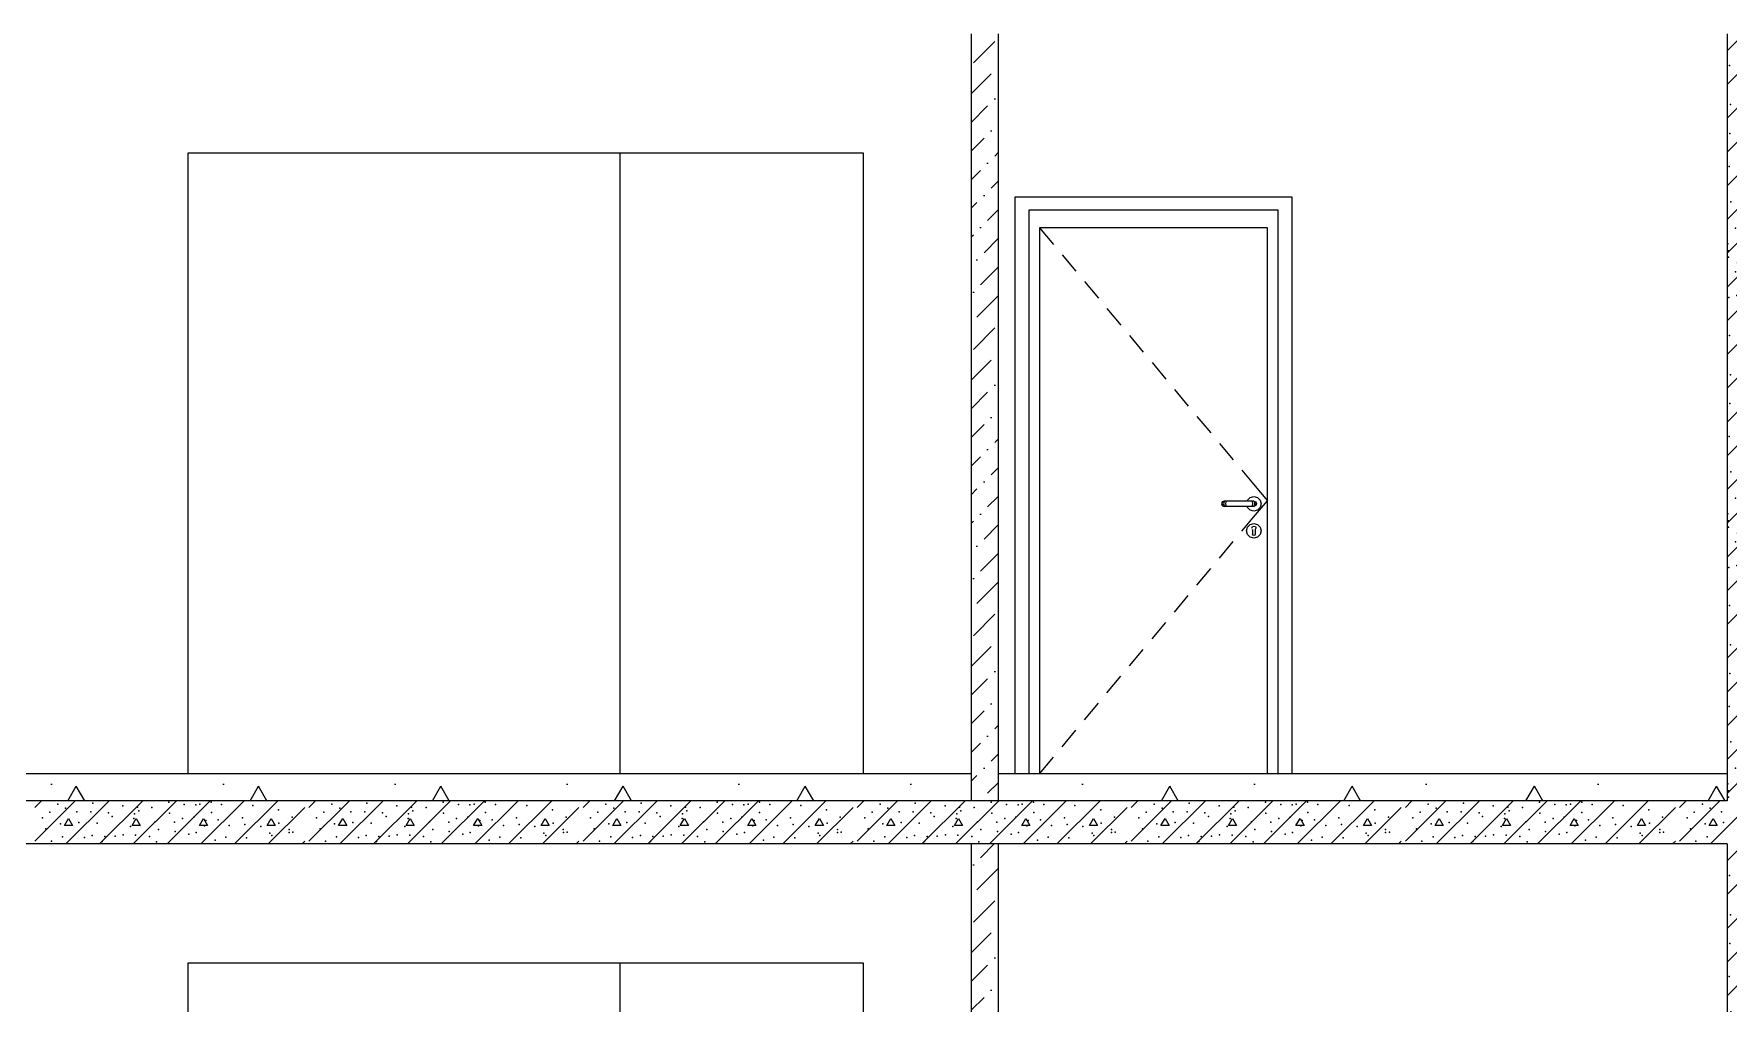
# Model space of a CAD drawing. Header units: millimetres. Extents: x 18162 to 7085488, y 72188 to 247925.
# Drawn here: x 4244242 to 4250516, y 130903 to 134493 of the extents above; entities that cross this region are included whole.
import ezdxf

# ---------------------------------------------------------------- set-up
doc = ezdxf.new("R2010")
doc.units = ezdxf.units.MM
doc.header["$MEASUREMENT"] = 0
doc.layers.add('Archicad Doors', color=7, linetype='Continuous')
doc.layers.add('Structural - Bearing', color=7, linetype='Continuous')
pattern_1 = [(45, (4294986.58, 104752.7), (-106.066, 106.066), [112.5, -37.5, 0, -37.5]), (45, (4294999.84, 104872.03), (-106.066, 106.066), [112.5, -37.5, 0, -37.5])]
pattern_2 = [(0, (4294986.6, 104752.7), (0, 1169.134), [73.125, -601.875]), (0, (4295324.1, 105337.3), (0, 1169.134), [73.125, -601.875]), (60, (4294986.6, 104752.7), (-1012.5, 584.567), [73.125, -601.875]), (60, (4295661.6, 104752.7), (-1012.5, 584.567), [73.125, -601.875]), (120, (4295059.7, 104752.7), (1012.5, 584.567), [73.125, -601.875]), (120, (4295734.7, 104752.7), (1012.5, 584.567), [73.125, -601.875]), (0, (4294986.58, 104865.2), (0, 225), [0, -225, 0, -337.5]), (45, (4295099.08, 104865.2), (-159.099, 159.099), [0, -168.75, 0, -281.25])]

# ---------------------------------------------------------------- blocks, each defined once
blk = doc.blocks.new('*X1345', base_point=(4294986.6, 104752.7))
at = {"layer": 'Structural - Bearing', "color": 7, "linetype": 'Continuous', "lineweight": 9}
for p, q in [((4250513.1, 131305.1), (4250700.7, 131492.7)), ((4250513.1, 131430.1), (4250575.7, 131492.7)), ((4250586.2, 131419.8), (4250571.3, 131393.8)), ((4250571.3, 131393.8), (4250601.3, 131393.8)), ((4250601.3, 131393.8), (4250586.2, 131419.8)), ((4250513.1, 131180.1), (4250713.1, 131380.1)), ((4250513.1, 131055.1), (4250713.1, 131255.1)), ((4250696, 131227.1), (4250711.2, 131253.1)), ((4250713.1, 131227.1), (4250696, 131227.1)), ((4250711.2, 131253.1), (4250713.1, 131249.8)), ((4250513.1, 130930.1), (4250713.1, 131130.1)), ((4250586.2, 131086.5), (4250571.3, 131060.4)), ((4250601.3, 131060.5), (4250586.2, 131086.5)), ((4250571.3, 131060.4), (4250601.3, 131060.5)), ((4250513.1, 130805.1), (4250713.1, 131005.1)), ((4250696, 130893.8), (4250711.2, 130919.8)), ((4250713.1, 130893.8), (4250696, 130893.8)), ((4250711.2, 130919.8), (4250713.1, 130916.4)), ((4250586.2, 130753.1), (4250713.1, 130880.1)), ((4250513.1, 130555), (4250711.2, 130753.1)), ((4250513.1, 130680), (4250586.2, 130753.1)), ((4250586.2, 130753.1), (4250571.3, 130727.1)), ((4250571.3, 130727.1), (4250601.3, 130727.1)), ((4250601.3, 130727.1), (4250586.2, 130753.1)), ((4250711.2, 130753.1), (4250713.1, 130755.1)), ((4250513.1, 130430), (4250713.1, 130630)), ((4250696, 130560.5), (4250711.2, 130586.5)), ((4250711.2, 130586.5), (4250713.1, 130583.1)), ((4250713.1, 130560.4), (4250696, 130560.5)), ((4250513.1, 130305), (4250713.1, 130505)), ((4250586.2, 130419.8), (4250571.3, 130393.8)), ((4250571.3, 130393.8), (4250601.3, 130393.8)), ((4250601.3, 130393.8), (4250586.2, 130419.8)), ((4250513.1, 130180), (4250713.1, 130380)), ((4250513.1, 130055), (4250713.1, 130255)), ((4250696, 130227.1), (4250711.2, 130253.1)), ((4250713.1, 130227.1), (4250696, 130227.1)), ((4250711.2, 130253.1), (4250713.1, 130249.8)), ((4250513.1, 129930), (4250713.1, 130130)), ((4250586.2, 130086.5), (4250571.3, 130060.4)), ((4250601.3, 130060.5), (4250586.2, 130086.5)), ((4250571.3, 130060.4), (4250601.3, 130060.5)), ((4250513.1, 129805), (4250713.1, 130005)), ((4250696, 129893.8), (4250711.2, 129919.8)), ((4250713.1, 129893.8), (4250696, 129893.8)), ((4250711.2, 129919.8), (4250713.1, 129916.4)), ((4250586.2, 129753.1), (4250713.1, 129880)), ((4250513.1, 129555), (4250711.2, 129753.1)), ((4250513.1, 129680), (4250586.2, 129753.1)), ((4250586.2, 129753.1), (4250571.3, 129727.1)), ((4250571.3, 129727.1), (4250601.3, 129727.1)), ((4250601.3, 129727.1), (4250586.2, 129753.1)), ((4250711.2, 129753.1), (4250713.1, 129755)), ((4250513.1, 129430), (4250713.1, 129630)), ((4250696, 129560.4), (4250711.2, 129586.4)), ((4250711.2, 129586.4), (4250713.1, 129583.1)), ((4250713.1, 129560.4), (4250696, 129560.4)), ((4250513.1, 129305), (4250713.1, 129505)), ((4250586.2, 129419.8), (4250571.3, 129393.7)), ((4250571.3, 129393.7), (4250601.3, 129393.8)), ((4250601.3, 129393.8), (4250586.2, 129419.8)), ((4250513.1, 129180), (4250713.1, 129380)), ((4250513.1, 129055), (4250713.1, 129255)), ((4250696, 129227.1), (4250711.2, 129253.1)), ((4250713.1, 129227.1), (4250696, 129227.1)), ((4250711.2, 129253.1), (4250713.1, 129249.7)), ((4250513.1, 128930), (4250713.1, 129130)), ((4250586.2, 129086.4), (4250571.3, 129060.4)), ((4250601.3, 129060.4), (4250586.2, 129086.4)), ((4250571.3, 129060.4), (4250601.3, 129060.4)), ((4250513.1, 128805), (4250713.1, 129005)), ((4250696, 128893.8), (4250711.2, 128919.8)), ((4250713.1, 128893.8), (4250696, 128893.8)), ((4250711.2, 128919.8), (4250713.1, 128916.4)), ((4250586.2, 128753.1), (4250713.1, 128880)), ((4250711.2, 128753.1), (4250713.1, 128755)), ((4250513.1, 128680), (4250586.2, 128753.1)), ((4250586.2, 128753.1), (4250571.3, 128727.1)), ((4250571.3, 128727.1), (4250601.3, 128727.1)), ((4250601.3, 128727.1), (4250586.2, 128753.1)), ((4250610.8, 128652.7), (4250711.2, 128753.1))]:
    blk.add_line(p, q, dxfattribs=at)
for p in [(4250586.6, 131490.6), (4250659.8, 131486.9), (4250690.9, 131483.4), (4250556.1, 131396.9), (4250570.1, 131443.5), (4250608.9, 131426.5), (4250666.4, 131399.2), (4250675.4, 131400), (4250520.9, 131376), (4250579.6, 131335.1), (4250595.7, 131368.4), (4250621.9, 131360.9), (4250665.5, 131372.5), (4250695.1, 131329.9), (4250582.7, 131273.3), (4250618.4, 131324.4), (4250665.6, 131289), (4250525.5, 131230.6), (4250581.8, 131214.1), (4250629.1, 131202.2), (4250638.1, 131233), (4250686.1, 131260.4), (4250701.6, 131216.6), (4250560.4, 131165.6), (4250665.6, 131180.6), (4250702.1, 131184.9), (4250522.6, 131123.9), (4250557.5, 131116.8), (4250603.4, 131096.9), (4250618.1, 131086.4), (4250658.1, 131126.9), (4250689.3, 131106.4), (4250581.3, 131068.3), (4250669.3, 131044.5), (4250694.6, 131041.1), (4250520.7, 131001.4), (4250562.6, 130954.9), (4250647.4, 130997.1), (4250575, 130939.5), (4250585.8, 130948.7), (4250612.1, 130911.6), (4250655.3, 130925.6), (4250698.9, 130927.3), (4250526.1, 130870.4), (4250646.1, 130846.7), (4250669.4, 130858.9), (4250544.1, 130773.3), (4250587.3, 130818.9), (4250631.6, 130768.2), (4250695.5, 130805), (4250514.9, 130715), (4250581.8, 130715), (4250641.1, 130715), (4250517.8, 130688.9), (4250518.3, 130666.4), (4250550.9, 130644.2), (4250572, 130678.1), (4250595.7, 130663.2), (4250640.6, 130666.4), (4250674.6, 130694.4), (4250686.1, 130659.6), (4250543.3, 130611.3), (4250608.9, 130607.4), (4250621.9, 130593.9), (4250661.7, 130633.9), (4250702.9, 130587.5), (4250704.8, 130603.9), (4250519.6, 130516.3), (4250548.4, 130524.4), (4250566.4, 130569.5), (4250595.1, 130520.5), (4250632.9, 130521.5), (4250663, 130527), (4250690.9, 130557.6), (4250709.3, 130525.7), (4250585.8, 130501.9), (4250586.6, 130490.6), (4250659.8, 130486.9), (4250690.9, 130483.4), (4250556.1, 130396.9), (4250570.1, 130443.5), (4250608.9, 130426.5), (4250666.4, 130399.1), (4250675.4, 130400), (4250520.9, 130376), (4250579.6, 130335), (4250595.7, 130368.4), (4250618.4, 130324.4), (4250621.9, 130360.9), (4250665.5, 130372.4), (4250695.1, 130329.9), (4250582.7, 130273.2), (4250665.6, 130288.9), (4250525.5, 130230.6), (4250581.8, 130214), (4250629.1, 130202.2), (4250638.1, 130233), (4250686.1, 130260.4), (4250701.6, 130216.6), (4250560.4, 130165.5), (4250665.6, 130180.6), (4250702.1, 130184.9), (4250522.6, 130123.9), (4250557.5, 130116.7), (4250603.4, 130096.9), (4250618.1, 130086.4), (4250658.1, 130126.9), (4250689.3, 130106.3), (4250581.3, 130068.3), (4250669.3, 130044.5), (4250694.6, 130041.1), (4250520.7, 130001.3), (4250562.6, 129954.9), (4250585.8, 129948.7), (4250647.4, 129997.1), (4250575, 129939.4), (4250612.1, 129911.6), (4250655.3, 129925.5), (4250698.9, 129927.3), (4250526.1, 129870.4), (4250646.1, 129846.7), (4250669.4, 129858.9), (4250544.1, 129773.3), (4250587.3, 129818.9), (4250631.6, 129768.1), (4250695.5, 129805), (4250514.9, 129715), (4250581.8, 129715), (4250641.1, 129715), (4250517.8, 129688.9), (4250518.3, 129666.3), (4250550.9, 129644.1), (4250572, 129678), (4250595.7, 129663.1), (4250640.6, 129666.3), (4250661.7, 129633.8), (4250674.6, 129694.4), (4250686.1, 129659.6), (4250543.3, 129611.3), (4250608.9, 129607.4), (4250621.9, 129593.9), (4250702.9, 129587.5), (4250704.8, 129603.9), (4250519.6, 129516.3), (4250548.4, 129524.4), (4250566.4, 129569.5), (4250595.1, 129520.5), (4250632.9, 129521.5), (4250663, 129527), (4250690.9, 129557.6), (4250709.3, 129525.7), (4250585.8, 129501.9), (4250586.6, 129490.6), (4250659.8, 129486.9), (4250690.9, 129483.4), (4250556.1, 129396.9), (4250570.1, 129443.5), (4250608.9, 129426.5), (4250666.4, 129399.1), (4250675.4, 129399.9), (4250520.9, 129375.9), (4250579.6, 129335), (4250595.7, 129368.3), (4250618.4, 129324.3), (4250621.9, 129360.8), (4250665.5, 129372.4), (4250695.1, 129329.9), (4250582.7, 129273.2), (4250665.6, 129288.9), (4250686.1, 129260.4), (4250525.5, 129230.5), (4250581.8, 129214), (4250629.1, 129202.1), (4250638.1, 129233), (4250701.6, 129216.6), (4250560.4, 129165.5), (4250665.6, 129180.5), (4250702.1, 129184.8), (4250522.6, 129123.9), (4250557.5, 129116.7), (4250603.4, 129096.8), (4250618.1, 129086.4), (4250658.1, 129126.9), (4250689.3, 129106.3), (4250581.3, 129068.3), (4250669.3, 129044.4), (4250694.6, 129041), (4250520.7, 129001.3), (4250562.6, 128954.9), (4250585.8, 128948.7), (4250647.4, 128997), (4250575, 128939.4), (4250612.1, 128911.6), (4250655.3, 128925.5), (4250698.9, 128927.3), (4250526.1, 128870.4), (4250587.3, 128818.9), (4250646.1, 128846.7), (4250669.4, 128858.8), (4250544.1, 128773.3), (4250631.6, 128768.1), (4250695.5, 128805), (4250514.9, 128715), (4250581.8, 128715), (4250641.1, 128715), (4250674.6, 128694.3), (4250517.8, 128688.9), (4250518.3, 128666.3), (4250572, 128678), (4250595.7, 128663.1), (4250640.6, 128666.3), (4250686.1, 128659.6)]:
    blk.add_point(p, dxfattribs=at)
blk = doc.blocks.new('*X1372', base_point=(4294986.6, 104752.7))
at = {"layer": 'Structural - Bearing', "color": 7, "linetype": 'Continuous', "lineweight": 9}
for p, q in [((4250513.1, 134305.1), (4250700.7, 134492.7)), ((4250513.1, 134430.1), (4250575.7, 134492.7)), ((4250586.2, 134419.9), (4250571.3, 134393.8)), ((4250601.3, 134393.9), (4250586.2, 134419.9)), ((4250513.1, 134180.1), (4250713.1, 134380.1)), ((4250571.3, 134393.8), (4250601.3, 134393.9)), ((4250513.1, 134055.1), (4250713.1, 134255.1)), ((4250696, 134227.2), (4250711.2, 134253.2)), ((4250713.1, 134227.2), (4250696, 134227.2)), ((4250711.2, 134253.2), (4250713.1, 134249.8)), ((4250513.1, 133930.1), (4250713.1, 134130.1)), ((4250586.2, 134086.5), (4250571.3, 134060.5)), ((4250571.3, 134060.5), (4250601.3, 134060.5)), ((4250601.3, 134060.5), (4250586.2, 134086.5)), ((4250513.1, 133805.1), (4250713.1, 134005.1)), ((4250696, 133893.9), (4250711.2, 133919.9)), ((4250711.2, 133919.9), (4250713.1, 133916.5)), ((4250586.2, 133753.2), (4250713.1, 133880.1)), ((4250713.1, 133893.8), (4250696, 133893.9)), ((4250513.1, 133555.1), (4250711.2, 133753.2)), ((4250513.1, 133680.1), (4250586.2, 133753.2)), ((4250586.2, 133753.2), (4250571.3, 133727.1)), ((4250571.3, 133727.1), (4250601.3, 133727.2)), ((4250601.3, 133727.2), (4250586.2, 133753.2)), ((4250711.2, 133753.2), (4250713.1, 133755.1)), ((4250513.1, 133430.1), (4250713.1, 133630.1)), ((4250696, 133560.5), (4250711.2, 133586.5)), ((4250711.2, 133586.5), (4250713.1, 133583.1)), ((4250713.1, 133560.5), (4250696, 133560.5)), ((4250513.1, 133305.1), (4250713.1, 133505.1)), ((4250586.2, 133419.8), (4250571.3, 133393.8)), ((4250601.3, 133393.8), (4250586.2, 133419.8)), ((4250513.1, 133180.1), (4250713.1, 133380.1)), ((4250571.3, 133393.8), (4250601.3, 133393.8)), ((4250513.1, 133055.1), (4250713.1, 133255.1)), ((4250696, 133227.2), (4250711.2, 133253.2)), ((4250713.1, 133227.2), (4250696, 133227.2)), ((4250711.2, 133253.2), (4250713.1, 133249.8)), ((4250513.1, 132930.1), (4250713.1, 133130.1)), ((4250586.2, 133086.5), (4250571.3, 133060.5)), ((4250601.3, 133060.5), (4250586.2, 133086.5)), ((4250571.3, 133060.5), (4250601.3, 133060.5)), ((4250513.1, 132805.1), (4250713.1, 133005.1)), ((4250696, 132893.8), (4250711.2, 132919.8)), ((4250711.2, 132919.8), (4250713.1, 132916.5)), ((4250586.2, 132753.2), (4250713.1, 132880.1)), ((4250713.1, 132893.8), (4250696, 132893.8)), ((4250513.1, 132555.1), (4250711.2, 132753.1)), ((4250513.1, 132680.1), (4250586.2, 132753.1)), ((4250586.2, 132753.2), (4250571.3, 132727.1)), ((4250571.3, 132727.1), (4250601.3, 132727.2)), ((4250601.3, 132727.2), (4250586.2, 132753.2)), ((4250711.2, 132753.2), (4250713.1, 132755.1)), ((4250513.1, 132430.1), (4250713.1, 132630.1)), ((4250696, 132560.5), (4250711.2, 132586.5)), ((4250711.2, 132586.5), (4250713.1, 132583.1)), ((4250713.1, 132560.5), (4250696, 132560.5)), ((4250513.1, 132305.1), (4250713.1, 132505.1)), ((4250586.2, 132419.8), (4250571.3, 132393.8)), ((4250601.3, 132393.8), (4250586.2, 132419.8)), ((4250513.1, 132180.1), (4250713.1, 132380.1)), ((4250571.3, 132393.8), (4250601.3, 132393.8)), ((4250513.1, 132055.1), (4250713.1, 132255.1)), ((4250696, 132227.2), (4250711.2, 132253.2)), ((4250713.1, 132227.1), (4250696, 132227.2)), ((4250711.2, 132253.2), (4250713.1, 132249.8)), ((4250513.1, 131930.1), (4250713.1, 132130.1)), ((4250586.2, 132086.5), (4250571.3, 132060.5)), ((4250601.3, 132060.5), (4250586.2, 132086.5)), ((4250571.3, 132060.5), (4250601.3, 132060.5)), ((4250513.1, 131805.1), (4250713.1, 132005.1)), ((4250696, 131893.8), (4250711.2, 131919.8)), ((4250713.1, 131893.8), (4250696, 131893.8)), ((4250711.2, 131919.8), (4250713.1, 131916.5)), ((4250586.2, 131753.1), (4250713.1, 131880.1)), ((4250513.1, 131680.1), (4250586.2, 131753.1)), ((4250586.2, 131753.1), (4250571.3, 131727.1)), ((4250571.3, 131727.1), (4250601.3, 131727.1)), ((4250601.3, 131727.1), (4250586.2, 131753.1)), ((4250610.7, 131652.7), (4250711.2, 131753.1)), ((4250711.2, 131753.1), (4250713.1, 131755.1))]:
    blk.add_line(p, q, dxfattribs=at)
for p in [(4250586.6, 134490.6), (4250659.8, 134487), (4250690.9, 134483.5), (4250570.1, 134443.5), (4250608.9, 134426.6), (4250520.9, 134376), (4250556.1, 134397), (4250595.7, 134368.4), (4250621.9, 134360.9), (4250665.5, 134372.5), (4250666.4, 134399.2), (4250675.4, 134400), (4250579.6, 134335.1), (4250618.4, 134324.4), (4250665.6, 134289), (4250695.1, 134330), (4250525.5, 134230.6), (4250581.8, 134214.1), (4250582.7, 134273.3), (4250638.1, 134233.1), (4250686.1, 134260.5), (4250701.6, 134216.7), (4250560.4, 134165.6), (4250629.1, 134202.2), (4250665.6, 134180.6), (4250702.1, 134184.9), (4250522.6, 134124), (4250557.5, 134116.8), (4250603.4, 134096.9), (4250658.1, 134127), (4250689.3, 134106.4), (4250581.3, 134068.4), (4250618.1, 134086.4), (4250669.3, 134044.5), (4250694.6, 134041.1), (4250520.7, 134001.4), (4250647.4, 133997.1), (4250562.6, 133955), (4250575, 133939.5), (4250585.8, 133948.8), (4250612.1, 133911.7), (4250655.3, 133925.6), (4250698.9, 133927.4), (4250526.1, 133870.5), (4250646.1, 133846.8), (4250669.4, 133858.9), (4250587.3, 133819), (4250695.5, 133805.1), (4250514.9, 133715), (4250544.1, 133773.4), (4250581.8, 133715), (4250631.6, 133768.2), (4250641.1, 133715), (4250517.8, 133689), (4250518.3, 133666.4), (4250572, 133678.1), (4250595.7, 133663.2), (4250640.6, 133666.4), (4250674.6, 133694.4), (4250686.1, 133659.7), (4250543.3, 133611.3), (4250550.9, 133644.2), (4250608.9, 133607.5), (4250621.9, 133594), (4250661.7, 133633.9), (4250702.9, 133587.5), (4250704.8, 133604), (4250548.4, 133524.4), (4250566.4, 133569.5), (4250663, 133527), (4250690.9, 133557.6), (4250709.3, 133525.7), (4250519.6, 133516.4), (4250585.8, 133502), (4250586.6, 133490.6), (4250595.1, 133520.5), (4250632.9, 133521.5), (4250659.8, 133487), (4250690.9, 133483.4), (4250570.1, 133443.5), (4250608.9, 133426.6), (4250666.4, 133399.2), (4250675.4, 133400), (4250520.9, 133376), (4250556.1, 133397), (4250595.7, 133368.4), (4250621.9, 133360.9), (4250665.5, 133372.5), (4250579.6, 133335.1), (4250582.7, 133273.3), (4250618.4, 133324.4), (4250665.6, 133289), (4250695.1, 133329.9), (4250525.5, 133230.6), (4250581.8, 133214.1), (4250638.1, 133233.1), (4250686.1, 133260.5), (4250701.6, 133216.7), (4250560.4, 133165.6), (4250629.1, 133202.2), (4250665.6, 133180.6), (4250702.1, 133184.9), (4250522.6, 133124), (4250557.5, 133116.8), (4250603.4, 133096.9), (4250618.1, 133086.4), (4250658.1, 133127), (4250689.3, 133106.4), (4250581.3, 133068.3), (4250669.3, 133044.5), (4250694.6, 133041.1), (4250520.7, 133001.4), (4250647.4, 132997.1), (4250562.6, 132955), (4250575, 132939.5), (4250585.8, 132948.8), (4250612.1, 132911.7), (4250655.3, 132925.6), (4250698.9, 132927.3), (4250526.1, 132870.5), (4250646.1, 132846.8), (4250669.4, 132858.9), (4250544.1, 132773.3), (4250587.3, 132819), (4250695.5, 132805.1), (4250514.9, 132715), (4250581.8, 132715), (4250631.6, 132768.2), (4250641.1, 132715), (4250517.8, 132689), (4250518.3, 132666.4), (4250572, 132678.1), (4250595.7, 132663.2), (4250640.6, 132666.4), (4250674.6, 132694.4), (4250686.1, 132659.6), (4250543.3, 132611.3), (4250550.9, 132644.2), (4250608.9, 132607.5), (4250621.9, 132594), (4250661.7, 132633.9), (4250702.9, 132587.5), (4250704.8, 132604), (4250548.4, 132524.4), (4250566.4, 132569.5), (4250595.1, 132520.5), (4250632.9, 132521.5), (4250663, 132527), (4250690.9, 132557.6), (4250709.3, 132525.7), (4250519.6, 132516.4), (4250585.8, 132502), (4250586.6, 132490.6), (4250659.8, 132486.9), (4250690.9, 132483.4), (4250556.1, 132396.9), (4250570.1, 132443.5), (4250608.9, 132426.6), (4250666.4, 132399.2), (4250675.4, 132400), (4250520.9, 132376), (4250579.6, 132335.1), (4250595.7, 132368.4), (4250621.9, 132360.9), (4250665.5, 132372.5), (4250582.7, 132273.3), (4250618.4, 132324.4), (4250665.6, 132289), (4250695.1, 132329.9), (4250525.5, 132230.6), (4250581.8, 132214.1), (4250638.1, 132233), (4250686.1, 132260.4), (4250701.6, 132216.7), (4250560.4, 132165.6), (4250629.1, 132202.2), (4250665.6, 132180.6), (4250702.1, 132184.9), (4250522.6, 132123.9), (4250557.5, 132116.8), (4250603.4, 132096.9), (4250618.1, 132086.4), (4250658.1, 132126.9), (4250689.3, 132106.4), (4250581.3, 132068.3), (4250669.3, 132044.5), (4250694.6, 132041.1), (4250520.7, 132001.4), (4250562.6, 131954.9), (4250647.4, 131997.1), (4250575, 131939.5), (4250585.8, 131948.8), (4250612.1, 131911.7), (4250655.3, 131925.6), (4250698.9, 131927.3), (4250526.1, 131870.5), (4250646.1, 131846.8), (4250669.4, 131858.9), (4250544.1, 131773.3), (4250587.3, 131818.9), (4250631.6, 131768.2), (4250695.5, 131805), (4250514.9, 131715), (4250581.8, 131715), (4250641.1, 131715), (4250517.8, 131688.9), (4250518.3, 131666.4), (4250572, 131678.1), (4250595.7, 131663.2), (4250640.6, 131666.4), (4250674.6, 131694.4), (4250686.1, 131659.6)]:
    blk.add_point(p, dxfattribs=at)
blk = doc.blocks.new('*X1374', base_point=(4294986.6, 104752.7))
at = {"layer": 'Structural - Bearing', "color": 7, "linetype": 'Continuous', "lineweight": 9}
for p, q in [((4244245.4, 131628.1), (4244270, 131652.7)), ((4244245.4, 131503.1), (4244395, 131652.7)), ((4244360, 131492.7), (4244520, 131652.7)), ((4244485, 131492.7), (4244645, 131652.7)), ((4244610, 131492.7), (4244770, 131652.7)), ((4244735, 131492.7), (4244895, 131652.7)), ((4244860, 131492.7), (4245020, 131652.7)), ((4244985, 131492.7), (4245145, 131652.7)), ((4245260.5, 131628.1), (4245285.1, 131652.7)), ((4245260.5, 131503.1), (4245410.1, 131652.7)), ((4245375.1, 131492.7), (4245535.1, 131652.7)), ((4245500.1, 131492.7), (4245660.1, 131652.7)), ((4245625.1, 131492.7), (4245785.1, 131652.7)), ((4245750.1, 131492.7), (4245910.1, 131652.7)), ((4245875.1, 131492.7), (4246035.1, 131652.7)), ((4246000.1, 131492.7), (4246160.1, 131652.7)), ((4246275.7, 131628.1), (4246300.2, 131652.7)), ((4246275.7, 131503.1), (4246425.2, 131652.7)), ((4246390.2, 131492.7), (4246550.2, 131652.7)), ((4246515.2, 131492.7), (4246675.2, 131652.7)), ((4246640.2, 131492.7), (4246800.2, 131652.7)), ((4246765.2, 131492.7), (4246925.2, 131652.7)), ((4246890.2, 131492.7), (4247050.2, 131652.7)), ((4247015.2, 131492.7), (4247175.2, 131652.7)), ((4247290.8, 131628.1), (4247315.4, 131652.7)), ((4247290.8, 131503.1), (4247440.4, 131652.7)), ((4247405.4, 131492.7), (4247565.4, 131652.7)), ((4247530.4, 131492.7), (4247690.4, 131652.7)), ((4247655.4, 131492.7), (4247815.4, 131652.7)), ((4247780.4, 131492.7), (4247940.4, 131652.7)), ((4247905.4, 131492.7), (4248065.4, 131652.7)), ((4248030.4, 131492.7), (4248190.4, 131652.7)), ((4248305.9, 131628.1), (4248330.5, 131652.7)), ((4248305.9, 131503.1), (4248455.5, 131652.7)), ((4248420.5, 131492.7), (4248580.5, 131652.7)), ((4248545.5, 131492.7), (4248705.5, 131652.7)), ((4248670.5, 131492.7), (4248830.5, 131652.7)), ((4248795.5, 131492.7), (4248955.5, 131652.7)), ((4248920.5, 131492.7), (4249080.5, 131652.7)), ((4249045.5, 131492.7), (4249205.5, 131652.7)), ((4249321, 131628.1), (4249345.6, 131652.7)), ((4249321, 131503.1), (4249470.6, 131652.7)), ((4249435.6, 131492.7), (4249595.6, 131652.7)), ((4249560.6, 131492.7), (4249720.6, 131652.7)), ((4249685.6, 131492.7), (4249845.6, 131652.7)), ((4249810.6, 131492.7), (4249970.6, 131652.7)), ((4249935.6, 131492.7), (4250095.6, 131652.7)), ((4250060.6, 131492.7), (4250220.6, 131652.7)), ((4250336.2, 131628.1), (4250360.7, 131652.7)), ((4250336.2, 131503.1), (4250485.7, 131652.7)), ((4250450.7, 131492.7), (4250610.7, 131652.7)), ((4244355.3, 131560.5), (4244370.4, 131586.5)), ((4244370.4, 131586.5), (4244385.3, 131560.4)), ((4244605.3, 131560.5), (4244620.4, 131586.5)), ((4244620.4, 131586.5), (4244635.3, 131560.4)), ((4244855.3, 131560.5), (4244870.4, 131586.5)), ((4244870.4, 131586.5), (4244885.3, 131560.4)), ((4245105.3, 131560.5), (4245120.4, 131586.5)), ((4245110, 131492.7), (4245245.4, 131628.1)), ((4245120.4, 131586.5), (4245135.3, 131560.4)), ((4245370.4, 131560.5), (4245385.5, 131586.5)), ((4245385.5, 131586.5), (4245400.4, 131560.4)), ((4245620.4, 131560.5), (4245635.5, 131586.5)), ((4245635.5, 131586.5), (4245650.4, 131560.4)), ((4245870.4, 131560.5), (4245885.5, 131586.5)), ((4245885.5, 131586.5), (4245900.4, 131560.4)), ((4246120.4, 131560.5), (4246135.5, 131586.5)), ((4246125.1, 131492.7), (4246260.5, 131628.1)), ((4246135.5, 131586.5), (4246150.4, 131560.4)), ((4246385.5, 131560.5), (4246400.7, 131586.5)), ((4246400.7, 131586.5), (4246415.6, 131560.4)), ((4246635.5, 131560.5), (4246650.7, 131586.5)), ((4246650.7, 131586.5), (4246665.6, 131560.4)), ((4246885.5, 131560.5), (4246900.7, 131586.5)), ((4246900.7, 131586.5), (4246915.6, 131560.4)), ((4247135.5, 131560.5), (4247150.7, 131586.5)), ((4247140.2, 131492.7), (4247275.7, 131628.1)), ((4247150.7, 131586.5), (4247165.6, 131560.4)), ((4247400.7, 131560.5), (4247415.8, 131586.5)), ((4247415.8, 131586.5), (4247430.7, 131560.4)), ((4247650.7, 131560.5), (4247665.8, 131586.5)), ((4247665.8, 131586.5), (4247680.7, 131560.4)), ((4247900.7, 131560.5), (4247915.8, 131586.5)), ((4247915.8, 131586.5), (4247930.7, 131560.4)), ((4248150.7, 131560.5), (4248165.8, 131586.5)), ((4248155.4, 131492.7), (4248290.8, 131628.1)), ((4248165.8, 131586.5), (4248180.7, 131560.4)), ((4248415.8, 131560.5), (4248430.9, 131586.5)), ((4248430.9, 131586.5), (4248445.8, 131560.4)), ((4248665.8, 131560.5), (4248680.9, 131586.5)), ((4248680.9, 131586.5), (4248695.8, 131560.4)), ((4248915.8, 131560.5), (4248930.9, 131586.5)), ((4248930.9, 131586.5), (4248945.8, 131560.4)), ((4249165.8, 131560.5), (4249180.9, 131586.5)), ((4249170.5, 131492.7), (4249305.9, 131628.1)), ((4249180.9, 131586.5), (4249195.8, 131560.4)), ((4249430.9, 131560.5), (4249446, 131586.5)), ((4249446, 131586.5), (4249460.9, 131560.4)), ((4249680.9, 131560.5), (4249696, 131586.5)), ((4249696, 131586.5), (4249710.9, 131560.4)), ((4249930.9, 131560.5), (4249946, 131586.5)), ((4249946, 131586.5), (4249960.9, 131560.4)), ((4250180.9, 131560.5), (4250196, 131586.5)), ((4250185.6, 131492.7), (4250321, 131628.1)), ((4250196, 131586.5), (4250210.9, 131560.4)), ((4250446, 131560.5), (4250461.2, 131586.5)), ((4250461.2, 131586.5), (4250476.1, 131560.4)), ((4244385.3, 131560.4), (4244355.3, 131560.5)), ((4244635.3, 131560.4), (4244605.3, 131560.5)), ((4244885.3, 131560.4), (4244855.3, 131560.5)), ((4245135.3, 131560.4), (4245105.3, 131560.5)), ((4245400.4, 131560.4), (4245370.4, 131560.5)), ((4245650.4, 131560.4), (4245620.4, 131560.5)), ((4245900.4, 131560.4), (4245870.4, 131560.5)), ((4246150.4, 131560.4), (4246120.4, 131560.5)), ((4246415.6, 131560.4), (4246385.5, 131560.5)), ((4246665.6, 131560.4), (4246635.5, 131560.5)), ((4246915.6, 131560.4), (4246885.5, 131560.5)), ((4247165.6, 131560.4), (4247135.5, 131560.5)), ((4247430.7, 131560.4), (4247400.7, 131560.5)), ((4247680.7, 131560.4), (4247650.7, 131560.5)), ((4247930.7, 131560.4), (4247900.7, 131560.5)), ((4248180.7, 131560.4), (4248150.7, 131560.5)), ((4248445.8, 131560.4), (4248415.8, 131560.5)), ((4248695.8, 131560.4), (4248665.8, 131560.5)), ((4248945.8, 131560.4), (4248915.8, 131560.5)), ((4249195.8, 131560.4), (4249165.8, 131560.5)), ((4249460.9, 131560.4), (4249430.9, 131560.5)), ((4249710.9, 131560.4), (4249680.9, 131560.5)), ((4249960.9, 131560.4), (4249930.9, 131560.5)), ((4250210.9, 131560.4), (4250180.9, 131560.5)), ((4250476.1, 131560.4), (4250446, 131560.5)), ((4245235, 131492.7), (4245245.4, 131503.1)), ((4246250.1, 131492.7), (4246260.5, 131503.1)), ((4247265.2, 131492.7), (4247275.7, 131503.1)), ((4248280.4, 131492.7), (4248290.8, 131503.1)), ((4249295.5, 131492.7), (4249305.9, 131503.1)), ((4250310.6, 131492.7), (4250321, 131503.1))]:
    blk.add_line(p, q, dxfattribs=at)
for p in [(4244460.2, 131644.2), (4244742.1, 131647.1), (4244898.4, 131647.2), (4245475.3, 131644.2), (4245757.2, 131647.1), (4245913.5, 131647.2), (4246490.4, 131644.2), (4246772.3, 131647.1), (4246928.6, 131647.2), (4247505.6, 131644.2), (4247787.5, 131647.1), (4247943.8, 131647.2), (4248520.7, 131644.2), (4248802.6, 131647.1), (4248958.9, 131647.2), (4249535.8, 131644.2), (4249817.7, 131647.1), (4249974, 131647.2), (4244273.5, 131588.8), (4244300.5, 131610.3), (4244330.1, 131640.3), (4244359.3, 131625.8), (4244400.8, 131611.7), (4244452.5, 131611.3), (4244518.2, 131607.4), (4244531.1, 131594), (4244570.9, 131633.9), (4244612.1, 131587.5), (4244614, 131603.9), (4244624.9, 131628.7), (4244629.9, 131615.1), (4244678.9, 131627.1), (4244743.8, 131607), (4244792.4, 131587.5), (4244798.9, 131639), (4244833.6, 131591.4), (4244841.2, 131637.9), (4244856.7, 131639.5), (4244878.7, 131579.8), (4244899.1, 131608.7), (4244923.8, 131581.7), (4244936.6, 131639), (4245013.8, 131589.4), (4245052.1, 131634.8), (4245147.2, 131619.4), (4245198.1, 131591.4), (4245288.6, 131588.8), (4245315.6, 131610.3), (4245345.2, 131640.3), (4245374.4, 131625.8), (4245415.9, 131611.7), (4245467.6, 131611.3), (4245533.3, 131607.4), (4245546.2, 131594), (4245586, 131633.9), (4245627.3, 131587.5), (4245629.2, 131603.9), (4245640, 131628.7), (4245645.1, 131615.1), (4245694.1, 131627.1), (4245759, 131607), (4245807.5, 131587.5), (4245814, 131639), (4245848.8, 131591.4), (4245856.3, 131637.9), (4245871.8, 131639.5), (4245893.8, 131579.8), (4245914.2, 131608.7), (4245939, 131581.7), (4245951.8, 131639), (4246028.9, 131589.4), (4246067.2, 131634.8), (4246162.3, 131619.4), (4246213.2, 131591.4), (4246303.7, 131588.8), (4246330.7, 131610.3), (4246360.4, 131640.3), (4246389.6, 131625.8), (4246431, 131611.7), (4246482.8, 131611.3), (4246548.4, 131607.4), (4246561.4, 131594), (4246601.2, 131633.9), (4246642.4, 131587.5), (4246644.3, 131603.9), (4246655.1, 131628.7), (4246660.2, 131615.1), (4246709.2, 131627.1), (4246774.1, 131607), (4246822.7, 131587.5), (4246829.1, 131639), (4246863.9, 131591.4), (4246871.5, 131637.9), (4246886.9, 131639.5), (4246909, 131579.8), (4246929.3, 131608.7), (4246954.1, 131581.7), (4246966.9, 131639), (4247044, 131589.4), (4247082.4, 131634.8), (4247177.4, 131619.4), (4247228.3, 131591.4), (4247318.8, 131588.8), (4247345.9, 131610.3), (4247375.5, 131640.3), (4247404.7, 131625.8), (4247446.2, 131611.7), (4247497.9, 131611.3), (4247563.6, 131607.4), (4247576.5, 131594), (4247616.3, 131633.9), (4247657.5, 131587.5), (4247659.4, 131603.9), (4247670.2, 131628.7), (4247675.3, 131615.1), (4247724.3, 131627.1), (4247789.2, 131607), (4247837.8, 131587.5), (4247844.2, 131639), (4247879, 131591.4), (4247886.6, 131637.9), (4247902, 131639.5), (4247924.1, 131579.8), (4247944.5, 131608.7), (4247969.2, 131581.7), (4247982, 131639), (4248059.1, 131589.4), (4248097.5, 131634.8), (4248192.6, 131619.4), (4248243.4, 131591.4), (4248334, 131588.8), (4248361, 131610.3), (4248390.6, 131640.3), (4248419.8, 131625.8), (4248461.3, 131611.7), (4248513, 131611.3), (4248578.7, 131607.4), (4248591.6, 131594), (4248631.4, 131633.9), (4248672.6, 131587.5), (4248674.5, 131603.9), (4248685.4, 131628.7), (4248690.4, 131615.1), (4248739.4, 131627.1), (4248804.3, 131607), (4248852.9, 131587.5), (4248859.4, 131639), (4248894.1, 131591.4), (4248901.7, 131637.9), (4248917.2, 131639.5), (4248939.2, 131579.8), (4248959.6, 131608.7), (4248984.3, 131581.7), (4248997.2, 131639), (4249074.3, 131589.4), (4249112.6, 131634.8), (4249207.7, 131619.4), (4249258.6, 131591.4), (4249349.1, 131588.8), (4249376.1, 131610.3), (4249405.7, 131640.3), (4249434.9, 131625.8), (4249476.4, 131611.7), (4249528.1, 131611.3), (4249593.8, 131607.4), (4249606.8, 131594), (4249646.6, 131633.9), (4249687.8, 131587.5), (4249689.7, 131603.9), (4249700.5, 131628.7), (4249705.6, 131615.1), (4249754.6, 131627.1), (4249819.5, 131607), (4249868, 131587.5), (4249874.5, 131639), (4249909.3, 131591.4), (4249916.8, 131637.9), (4249932.3, 131639.5), (4249954.3, 131579.8), (4249974.7, 131608.7), (4249999.5, 131581.7), (4250012.3, 131639), (4250089.4, 131589.4), (4250127.7, 131634.8), (4250222.8, 131619.4), (4250273.7, 131591.4), (4250364.2, 131588.8), (4250391.2, 131610.3), (4250420.9, 131640.3), (4250450.1, 131625.8), (4250491.5, 131611.7), (4244286.4, 131548.3), (4244340.4, 131566.9), (4244347.9, 131519), (4244408, 131572.7), (4244428.8, 131516.3), (4244457.6, 131524.4), (4244475.6, 131569.5), (4244504.3, 131520.5), (4244542.2, 131521.5), (4244572.2, 131527), (4244600.1, 131557.6), (4244618.6, 131525.7), (4244669.7, 131520.2), (4244691.3, 131574), (4244703.6, 131546.3), (4244762.8, 131573.3), (4244764.5, 131538.2), (4244815.2, 131529.3), (4244842.8, 131535.4), (4244873.5, 131559.2), (4244952.5, 131517.4), (4244965.5, 131560.5), (4245023.4, 131564.8), (4245029.7, 131515.9), (4245081.7, 131557.4), (4245115.6, 131532.8), (4245122.4, 131523.6), (4245149.1, 131569.5), (4245187.4, 131546.8), (4245187.5, 131535), (4245201.3, 131536), (4245301.6, 131548.3), (4245355.5, 131566.9), (4245363.1, 131519), (4245423.1, 131572.7), (4245444, 131516.3), (4245472.7, 131524.4), (4245490.8, 131569.5), (4245519.4, 131520.5), (4245557.3, 131521.5), (4245587.3, 131527), (4245615.3, 131557.6), (4245633.7, 131525.7), (4245684.8, 131520.2), (4245706.4, 131574), (4245718.7, 131546.3), (4245777.9, 131573.3), (4245779.6, 131538.2), (4245830.4, 131529.3), (4245858, 131535.4), (4245888.7, 131559.2), (4245967.6, 131517.4), (4245980.6, 131560.5), (4246038.5, 131564.8), (4246044.9, 131515.9), (4246096.9, 131557.4), (4246130.7, 131532.8), (4246137.6, 131523.6), (4246164.3, 131569.5), (4246202.5, 131546.8), (4246202.6, 131535), (4246216.4, 131536), (4246316.7, 131548.3), (4246370.7, 131566.9), (4246378.2, 131519), (4246438.3, 131572.7), (4246459.1, 131516.3), (4246487.9, 131524.4), (4246505.9, 131569.5), (4246534.6, 131520.5), (4246572.4, 131521.5), (4246602.5, 131527), (4246630.4, 131557.6), (4246648.8, 131525.7), (4246699.9, 131520.2), (4246721.6, 131574), (4246733.8, 131546.3), (4246793.1, 131573.3), (4246794.8, 131538.2), (4246845.5, 131529.3), (4246873.1, 131535.4), (4246903.8, 131559.2), (4246982.7, 131517.4), (4246995.7, 131560.5), (4247053.7, 131564.8), (4247060, 131515.9), (4247112, 131557.4), (4247145.9, 131532.8), (4247152.7, 131523.6), (4247179.4, 131569.5), (4247217.6, 131546.8), (4247217.7, 131535), (4247231.5, 131536), (4247331.8, 131548.3), (4247385.8, 131566.9), (4247393.3, 131519), (4247453.4, 131572.7), (4247474.2, 131516.3), (4247503, 131524.4), (4247521, 131569.5), (4247549.7, 131520.5), (4247587.5, 131521.5), (4247617.6, 131527), (4247645.5, 131557.6), (4247663.9, 131525.7), (4247715, 131520.2), (4247736.7, 131574), (4247748.9, 131546.3), (4247808.2, 131573.3), (4247809.9, 131538.2), (4247860.6, 131529.3), (4247888.2, 131535.4), (4247918.9, 131559.2), (4247997.8, 131517.4), (4248010.8, 131560.5), (4248068.8, 131564.8), (4248075.1, 131515.9), (4248127.1, 131557.4), (4248161, 131532.8), (4248167.8, 131523.6), (4248194.5, 131569.5), (4248232.7, 131546.8), (4248232.9, 131535), (4248246.6, 131536), (4248346.9, 131548.3), (4248400.9, 131566.9), (4248408.5, 131519), (4248468.5, 131572.7), (4248489.3, 131516.3), (4248518.1, 131524.4), (4248536.1, 131569.5), (4248564.8, 131520.5), (4248602.7, 131521.5), (4248632.7, 131527), (4248660.6, 131557.6), (4248679.1, 131525.7), (4248730.2, 131520.2), (4248751.8, 131574), (4248764.1, 131546.3), (4248823.3, 131573.3), (4248825, 131538.2), (4248875.7, 131529.3), (4248903.4, 131535.4), (4248934.1, 131559.2), (4249013, 131517.4), (4249026, 131560.5), (4249083.9, 131564.8), (4249090.2, 131515.9), (4249142.2, 131557.4), (4249176.1, 131532.8), (4249183, 131523.6), (4249209.6, 131569.5), (4249247.9, 131546.8), (4249248, 131535), (4249261.8, 131536), (4249362.1, 131548.3), (4249416, 131566.9), (4249423.6, 131519), (4249483.7, 131572.7), (4249504.5, 131516.3), (4249533.2, 131524.4), (4249551.3, 131569.5), (4249580, 131520.5), (4249617.8, 131521.5), (4249647.8, 131527), (4249675.8, 131557.6), (4249694.2, 131525.7), (4249745.3, 131520.2), (4249766.9, 131574), (4249779.2, 131546.3), (4249838.4, 131573.3), (4249840.1, 131538.2), (4249890.9, 131529.3), (4249918.5, 131535.4), (4249949.2, 131559.2), (4250028.1, 131517.4), (4250041.1, 131560.5), (4250099, 131564.8), (4250105.4, 131515.9), (4250157.4, 131557.4), (4250191.2, 131532.8), (4250198.1, 131523.6), (4250224.8, 131569.5), (4250263, 131546.8), (4250263.1, 131535), (4250276.9, 131536), (4250377.2, 131548.3), (4250431.2, 131566.9), (4250438.7, 131519), (4250498.8, 131572.7), (4244306.5, 131503.5), (4244495.1, 131502), (4244696.2, 131500.7), (4244913, 131507.3), (4245321.6, 131503.5), (4245510.2, 131502), (4245711.4, 131500.7), (4245928.2, 131507.3), (4246336.8, 131503.5), (4246525.3, 131502), (4246726.5, 131500.7), (4246943.3, 131507.3), (4247351.9, 131503.5), (4247540.4, 131502), (4247741.6, 131500.7), (4247958.4, 131507.3), (4248367, 131503.5), (4248555.6, 131502), (4248756.8, 131500.7), (4248973.5, 131507.3), (4249382.2, 131503.5), (4249570.7, 131502), (4249771.9, 131500.7), (4249988.7, 131507.3), (4250397.3, 131503.5)]:
    blk.add_point(p, dxfattribs=at)

msp = doc.modelspace()

# ---------------------------------------------------------------- hatches: boundary and pattern name
at = {"layer": 'Structural - Bearing', "linetype": 'Continuous', "lineweight": 9}
h = msp.add_hatch(dxfattribs=at)
h.set_pattern_fill('Dot___Dashed_0003', style=0, pattern_type=2)
h.set_pattern_definition(pattern_1)
h.paths.add_polyline_path([(4247813.1, 134492.7), (4247713.1, 134492.7), (4247713.1, 131652.7), (4247813.1, 131652.7)])
h = msp.add_hatch(dxfattribs=at)
h.set_pattern_fill('Lightweight_Concrete_0003', style=0, pattern_type=2)
h.set_pattern_definition(pattern_2)
h.paths.add_polyline_path([(4244213.1, 131752.7), (4244213.1, 131652.7), (4247713.1, 131652.7), (4247713.1, 131752.7)])
h = msp.add_hatch(dxfattribs=at)
h.set_pattern_fill('Lightweight_Concrete_0003', style=0, pattern_type=2)
h.set_pattern_definition(pattern_2)
h.paths.add_polyline_path([(4247813.1, 131652.7), (4250513.1, 131652.7), (4250513.1, 131752.7), (4247813.1, 131752.7)])
h = msp.add_hatch(dxfattribs=at)
h.set_pattern_fill('Dot___Dashed_0003', style=0, pattern_type=2)
h.set_pattern_definition(pattern_1)
h.paths.add_polyline_path([(4247813.1, 131492.7), (4247713.1, 131492.7), (4247713.1, 128652.7), (4247813.1, 128652.7)])

# ---------------------------------------------------------------- linework, layer by layer
at = {"layer": 'Archicad Doors', "color": 7, "linetype": 'Continuous', "lineweight": 9}
for p, q in [((4244813.1, 131752.7), (4244813.1, 134052.7)), ((4244813.1, 134052.7), (4247313.1, 134052.7)), ((4247313.1, 134052.7), (4247313.1, 131752.7)), ((4247876.1, 131752.7), (4247876.1, 133889.7)), ((4247876.1, 133889.7), (4248900.1, 133889.7)), ((4247926.1, 133839.7), (4247926.1, 131752.7)), ((4248850.1, 133839.7), (4247926.1, 133839.7)), ((4248850.1, 131752.7), (4248850.1, 133839.7)), ((4248900.1, 133889.7), (4248900.1, 131752.7)), ((4247966.1, 133774.7), (4248017.4, 133713.3)), ((4248810.1, 133774.7), (4247966.1, 133774.7)), ((4247966.1, 133774.7), (4247966.1, 131752.7)), ((4248810.1, 131752.7), (4248810.1, 133774.7)), ((4248049.4, 133674.9), (4248100.7, 133613.5)), ((4248132.7, 133575.1), (4248184, 133513.7)), ((4248216, 133475.3), (4248267.3, 133413.9)), ((4248299.3, 133375.5), (4248350.6, 133314.1)), ((4248382.7, 133275.7), (4248433.9, 133214.3)), ((4248466, 133175.9), (4248517.2, 133114.5)), ((4248549.3, 133076.1), (4248600.5, 133014.7)), ((4248632.6, 132976.3), (4248683.9, 132914.9)), ((4248715.9, 132876.5), (4248758.8, 132825.1)), ((4248736.7, 132766.2), (4248746.6, 132776.1)), ((4248746.6, 132776.1), (4248760.1, 132779.7)), ((4248758.8, 132825.1), (4248810.1, 132763.7)), ((4248760.1, 132779.7), (4248773.6, 132776.1)), ((4248773.6, 132776.1), (4248783.5, 132766.2)), ((4248643, 132759.8), (4248640.1, 132752.7)), ((4248640.1, 132752.7), (4248643, 132745.6)), ((4248644.6, 132759.8), (4248641.8, 132752.7)), ((4248641.8, 132752.7), (4248644.6, 132745.6)), ((4248650.1, 132762.7), (4248643, 132759.8)), ((4248643, 132745.6), (4248650.1, 132742.7)), ((4248649.4, 132759.8), (4248647.3, 132752.7)), ((4248647.3, 132752.7), (4248649.4, 132745.6)), ((4248651.2, 132762.7), (4248650.1, 132762.7)), ((4248651.2, 132742.7), (4248650.1, 132742.7)), ((4248654.5, 132762.7), (4248651.2, 132762.7)), ((4248654.5, 132742.7), (4248651.2, 132742.7)), ((4248659.4, 132762.7), (4248654.5, 132762.7)), ((4248659.4, 132742.7), (4248654.5, 132742.7)), ((4248656.6, 132759.8), (4248655.5, 132752.7)), ((4248655.5, 132752.7), (4248656.6, 132745.6)), ((4248665.1, 132762.7), (4248659.4, 132762.7)), ((4248665.1, 132742.7), (4248659.4, 132742.7)), ((4248745.1, 132762.7), (4248665.1, 132762.7)), ((4248745.1, 132742.7), (4248665.1, 132742.7)), ((4248735.8, 132762.7), (4248736.7, 132766.2)), ((4248736.7, 132739.2), (4248735.8, 132742.7)), ((4248746.6, 132729.3), (4248736.7, 132739.2)), ((4248750.8, 132762.7), (4248745.1, 132762.7)), ((4248750.8, 132742.7), (4248745.1, 132742.7)), ((4248760.1, 132725.7), (4248746.6, 132729.3)), ((4248755.7, 132762.7), (4248750.8, 132762.7)), ((4248755.7, 132742.7), (4248750.8, 132742.7)), ((4248753.6, 132759.8), (4248754.7, 132752.7)), ((4248754.7, 132752.7), (4248753.6, 132745.6)), ((4248759, 132762.7), (4248755.7, 132762.7)), ((4248759, 132742.7), (4248755.7, 132742.7)), ((4248758.8, 132702.3), (4248810.1, 132763.7)), ((4248760.1, 132762.7), (4248759, 132762.7)), ((4248760.1, 132742.7), (4248759, 132742.7)), ((4248760.1, 132762.7), (4248767.2, 132759.8)), ((4248767.2, 132745.6), (4248760.1, 132742.7)), ((4248773.6, 132729.3), (4248760.1, 132725.7)), ((4248760.8, 132759.8), (4248762.9, 132752.7)), ((4248762.9, 132752.7), (4248760.8, 132745.6)), ((4248765.6, 132759.8), (4248768.4, 132752.7)), ((4248768.4, 132752.7), (4248765.6, 132745.6)), ((4248767.2, 132759.8), (4248770.1, 132752.7)), ((4248770.1, 132752.7), (4248767.2, 132745.6)), ((4248783.5, 132739.2), (4248773.6, 132729.3)), ((4248783.5, 132766.2), (4248787.1, 132752.7)), ((4248787.1, 132752.7), (4248783.5, 132739.2)), ((4248715.9, 132650.9), (4248758.8, 132702.3)), ((4248733.1, 132652.7), (4248736.7, 132666.2)), ((4248736.7, 132639.2), (4248733.1, 132652.7)), ((4248736.7, 132666.2), (4248746.6, 132676.1)), ((4248746.6, 132676.1), (4248760.1, 132679.7)), ((4248752.6, 132662.4), (4248753.4, 132664.3)), ((4248753.4, 132664.3), (4248754.7, 132667.8)), ((4248754.7, 132667.8), (4248760.1, 132670.1)), ((4248755.1, 132655.6), (4248755.1, 132657.1)), ((4248755.1, 132655.6), (4248755.1, 132652.7)), ((4248755.1, 132652.7), (4248755.1, 132649.8)), ((4248755.1, 132649.8), (4248755.1, 132644)), ((4248760.1, 132679.7), (4248773.6, 132676.1)), ((4248760.1, 132670.1), (4248765.5, 132667.8)), ((4248767.6, 132662.4), (4248765.1, 132657.1)), ((4248765.1, 132657.1), (4248765.1, 132655.6)), ((4248765.1, 132655.6), (4248765.1, 132652.7)), ((4248765.1, 132652.7), (4248765.1, 132649.8)), ((4248765.1, 132649.8), (4248765.1, 132644)), ((4248765.5, 132667.8), (4248766.8, 132664.3)), ((4248766.8, 132664.3), (4248767.6, 132662.4)), ((4248773.6, 132676.1), (4248783.5, 132666.2)), ((4248783.5, 132666.2), (4248787.1, 132652.7)), ((4248787.1, 132652.7), (4248783.5, 132639.2)), ((4248632.6, 132551.1), (4248683.9, 132612.5)), ((4248746.6, 132629.3), (4248736.7, 132639.2)), ((4248760.1, 132625.7), (4248746.6, 132629.3)), ((4248755.1, 132644), (4248755.1, 132640.2)), ((4248756.6, 132636.7), (4248755.1, 132640.2)), ((4248760.1, 132635.2), (4248756.6, 132636.7)), ((4248763.6, 132636.7), (4248760.1, 132635.2)), ((4248773.6, 132629.3), (4248760.1, 132625.7)), ((4248765.1, 132640.2), (4248763.6, 132636.7)), ((4248765.1, 132644), (4248765.1, 132640.2)), ((4248783.5, 132639.2), (4248773.6, 132629.3)), ((4248549.3, 132451.3), (4248600.5, 132512.7)), ((4248466, 132351.5), (4248517.2, 132412.9)), ((4248382.7, 132251.7), (4248433.9, 132313.1)), ((4248299.3, 132151.9), (4248350.6, 132213.3)), ((4248216, 132052.1), (4248267.3, 132113.5)), ((4248132.7, 131952.3), (4248184, 132013.7)), ((4248049.4, 131852.5), (4248100.7, 131913.9)), ((4247966.1, 131752.7), (4248017.4, 131814.1)), ((4244813.1, 128752.7), (4244813.1, 131052.7)), ((4244813.1, 131052.7), (4247313.1, 131052.7)), ((4247313.1, 131052.7), (4247313.1, 128752.7))]:
    msp.add_line(p, q, dxfattribs=at)
at = {"layer": 'Structural - Bearing', "color": 7, "linetype": 'Continuous', "lineweight": 25}
for p, q in [((4247713.1, 134492.7), (4247713.1, 131752.7)), ((4247813.1, 134492.7), (4247813.1, 131752.7)), ((4250513.1, 134492.7), (4250513.1, 131752.7)), ((4247713.1, 131752.7), (4244213.1, 131752.7)), ((4247713.1, 131752.7), (4247713.1, 131652.7)), ((4247813.1, 131752.7), (4247813.1, 131652.7)), ((4250513.1, 131752.7), (4247813.1, 131752.7)), ((4250513.1, 131752.7), (4250513.1, 131652.7)), ((4247713.1, 131492.7), (4244213.1, 131492.7)), ((4247713.1, 131492.7), (4247713.1, 128752.7)), ((4247813.1, 131492.7), (4247713.1, 131492.7)), ((4247813.1, 131492.7), (4247813.1, 128752.7)), ((4250513.1, 131492.7), (4247813.1, 131492.7)), ((4250513.1, 131492.7), (4250513.1, 128752.7))]:
    msp.add_line(p, q, dxfattribs=at)
at = {"layer": 'Structural - Bearing', "color": 7, "linetype": 'Continuous', "lineweight": 9}
for p, q in [((4246413.1, 131752.7), (4246413.1, 134052.7)), ((4246413.1, 128752.7), (4246413.1, 131052.7))]:
    msp.add_line(p, q, dxfattribs=at)
at = {"layer": 'Structural - Bearing', "color": 7, "linetype": 'Continuous', "lineweight": 25, "flags": 128}
msp.add_lwpolyline([(4250513.1, 131652.7), (4247813.1, 131652.7), (4247713.1, 131652.7), (4244213.1, 131652.7)], dxfattribs=at)

# ---------------------------------------------------------------- block references
at = {"layer": 'Structural - Bearing', "lineweight": 0}
for name in ['*X1372', '*X1374', '*X1345']:
    msp.add_blockref(name, (4294986.6, 104752.7), dxfattribs=at)

doc.saveas('drawing.dxf')
